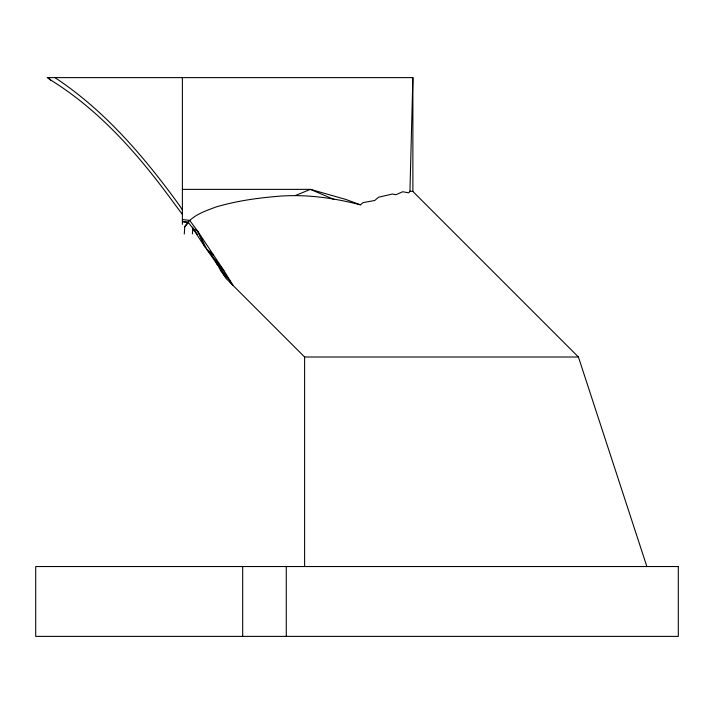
<?xml version="1.0" encoding="UTF-8"?>
<svg xmlns="http://www.w3.org/2000/svg" width="714" height="714" viewBox="0 0 714 714"><rect width="100%" height="100%" fill="white"/><g stroke="black" fill="none" stroke-linecap="round" stroke-linejoin="round"><path stroke-width="1.07" d="M184.274 234.031L184.739 226.704C191.29 215.601 204.213 211.46 215.583 207.122C236.727 200.786 258.655 197.832 280.602 196.091C307.448 194.262 334.438 198.073 360.4 204.829L363.149 202.58L374.645 200.518L378.563 197.242L392.361 194.021L395.868 194.717L402.741 191.745L408.774 192.842L409.943 191.173L412.879 77.612L47.195 77.612L50.783 80.093C100.781 111.054 140.042 156.42 174.287 203.597L182.382 214.378M192.405 233.933L192.834 227.061M184.846 226.811L188.442 222.563L182.382 221.572L188.21 222.25L197.439 234.415M295.453 195.493L310.438 189.362L345.808 199.429L360.4 204.829M182.382 189.362L310.438 189.362L334.063 199.518M215.69 260.842L220.447 270.195L226.035 278.424L304.61 357L578.42 357L646.866 566.541M409.943 191.173L412.879 191.459L578.42 357M182.382 219.528L189.674 220.385L197.733 231.265L223.848 270.517L233.023 285.404L230.203 282.048M197.733 231.265L192.789 228.435L204.909 246.874L223.848 270.517L217.395 264.716L206.908 249.463L197.733 231.265L204.909 246.874M54.924 77.612C104.985 110.634 144.558 157.214 179.473 205.436L182.382 209.907M225.267 276.175L223.857 274.497L225.392 275.684M212.718 254.059L206.908 249.463L213.486 255.451M223.857 274.497L230.702 281.236M48.293 77.612L50.783 80.093M220.447 270.195L227.712 277.46L217.395 264.716L216.226 261.931M412.879 77.612L412.879 191.459M304.61 357L304.61 566.541M286.278 566.541L286.278 636.388M242.689 566.541L242.689 636.388M182.382 77.612L182.382 224.348M49.471 77.612L49.471 79.084M678.3 566.541L35.7 566.541L35.7 636.388L678.3 636.388L678.3 566.541"/></g></svg>
